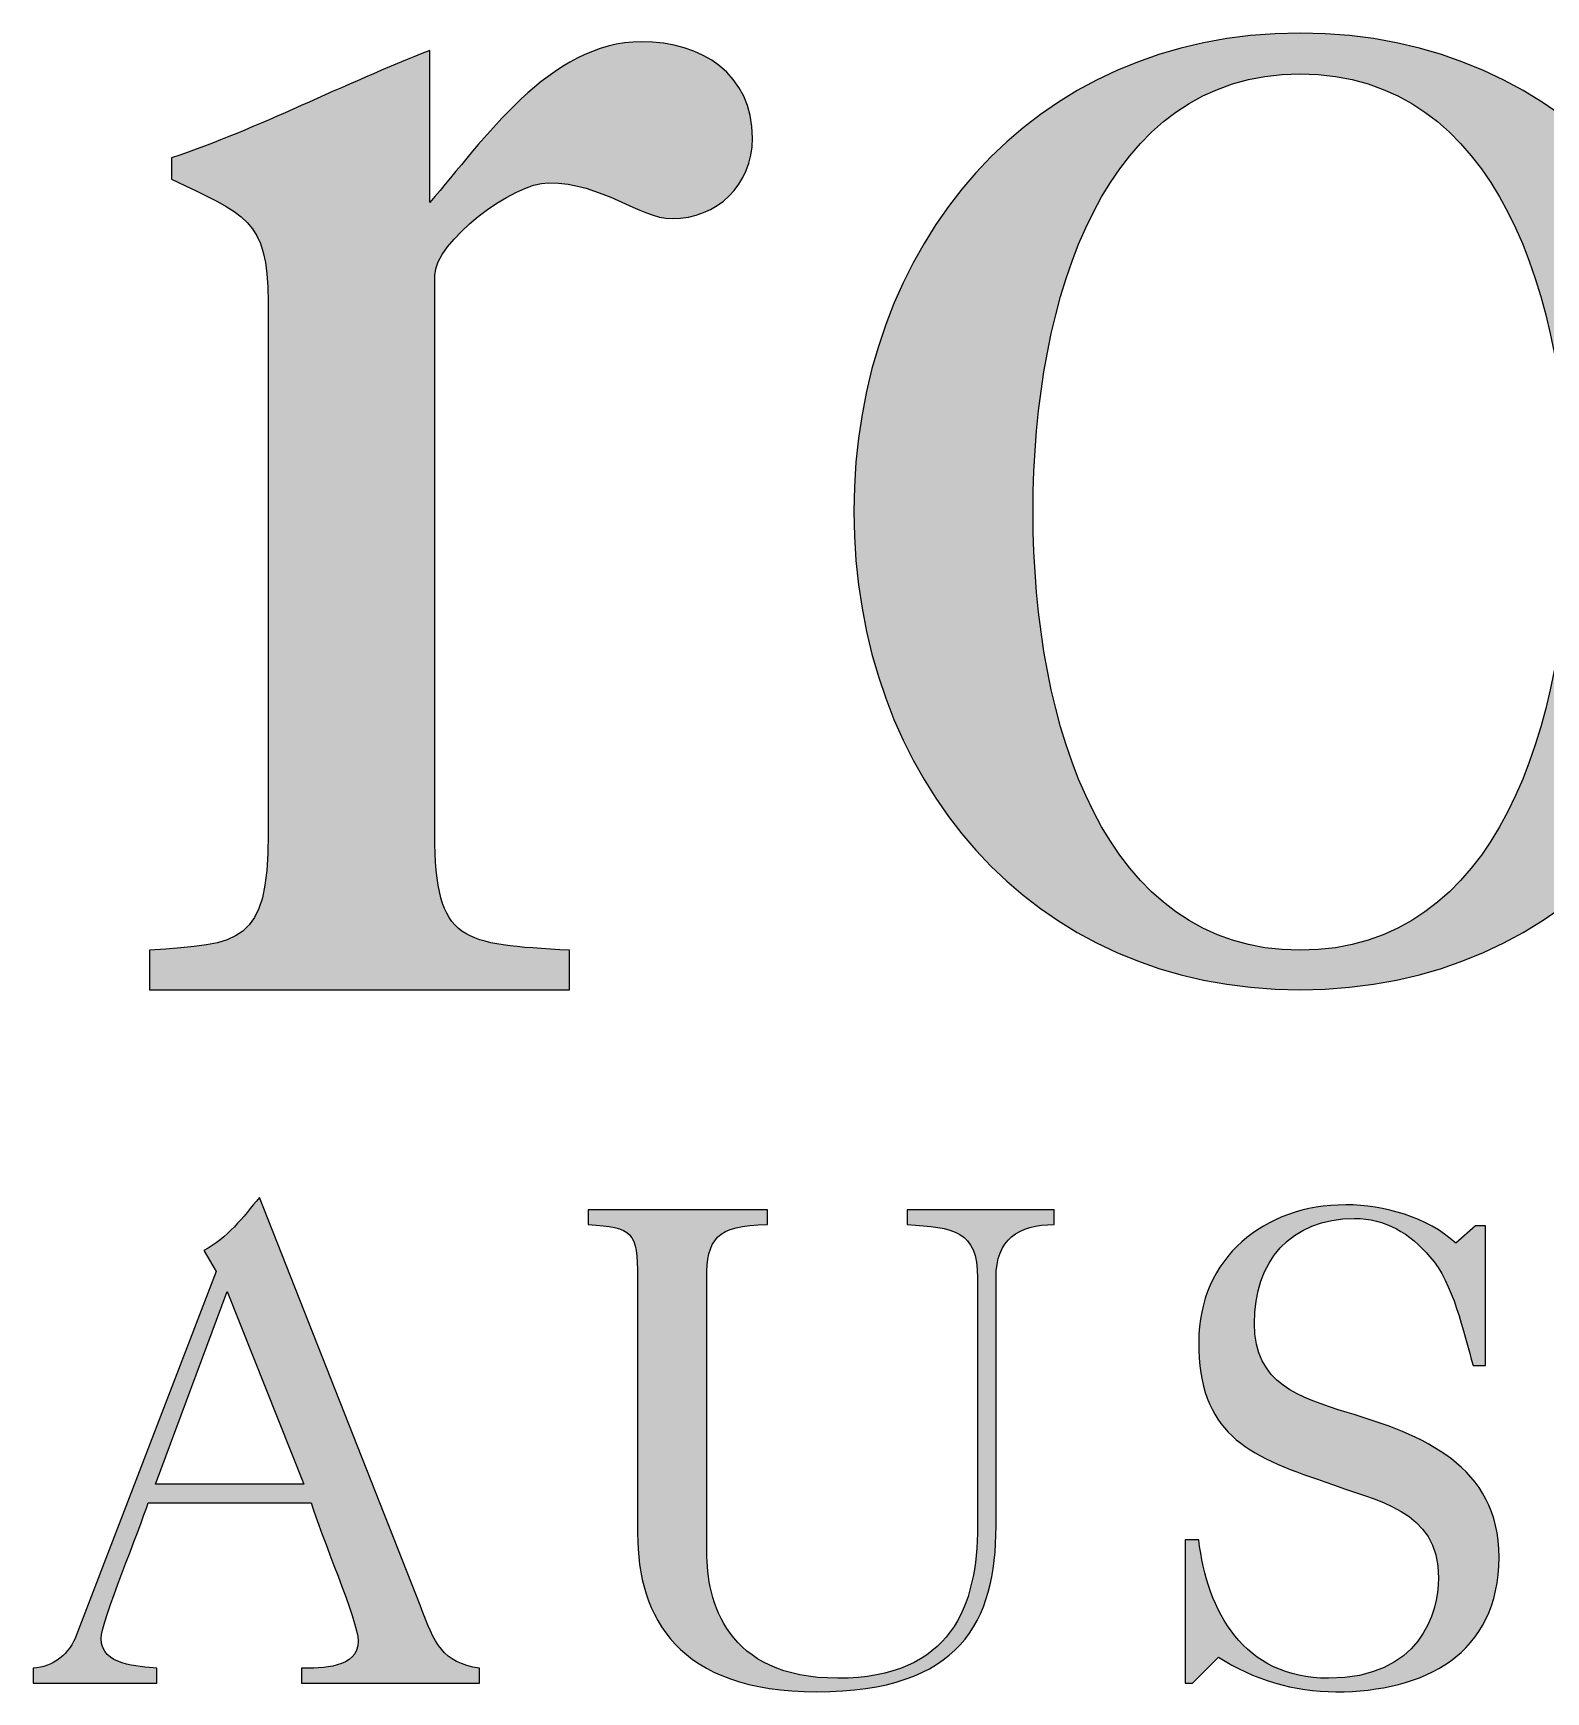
# Model space of a CAD drawing. Extents: x 0 to 420, y 0 to 297.
# Drawn here: x 395.902 to 399.75, y 98.877 to 103.097 of the extents above; entities that cross this region are included whole.
import ezdxf
from ezdxf.enums import TextEntityAlignment as Align

# ---------------------------------------------------------------- set-up
doc = ezdxf.new("R2010")
doc.units = 0
doc.header["$LTSCALE"] = 0.5
doc.layers.get('0').update_dxf_attribs({"linetype": 'CONTINUOUS'})
for name, color, linetype in [('TBLK18', 4, 'CONTINUOUS'), ('TBLK25', 1, 'CONTINUOUS'), ('TBLK35', 3, 'CONTINUOUS'), ('TBLK50', 7, 'CONTINUOUS')]:
    doc.layers.add(name, color=color, linetype=linetype)
doc.styles.add('ISO', font='iso3098b.shx')

# ---------------------------------------------------------------- blocks, each defined once
blk = doc.blocks.new('MR logo')
at = {"layer": 'TBLK18'}
h = blk.add_hatch(color=256, dxfattribs=at)
edge = h.paths.add_edge_path(flags=16)
edge.add_spline(control_points=[(34.0599, -8.0374), (33.0662, -8.0374), (32.7015, -9.1695), (32.7015, -10.2638), (32.7015, -10.2638), (32.7015, -11.3581), (33.0662, -12.4965), (34.0599, -12.4965), (34.0599, -12.4965), (35.0599, -12.4965), (35.4247, -11.3581), (35.4247, -10.2638), (35.4247, -10.2638), (35.4247, -9.1695), (35.0599, -8.0374), (34.0599, -8.0374)], knot_values=[0, 0, 0, 0, 0.25, 0.25, 0.25, 0.25, 0.5, 0.5, 0.5, 0.5, 0.75, 0.75, 0.75, 0.75, 1, 1, 1, 1], degree=3, periodic=0)
edge = h.paths.add_edge_path()
edge.add_spline(control_points=[(34.0599, -12.6977), (32.6889, -12.6977), (31.7895, -11.616), (31.7895, -10.2638), (31.7895, -10.2638), (31.7895, -8.9116), (32.6889, -7.8299), (34.0599, -7.8299), (34.0599, -7.8299), (35.431, -7.8299), (36.3367, -8.9116), (36.3367, -10.2638), (36.3367, -10.2638), (36.3367, -11.616), (35.431, -12.6977), (34.0599, -12.6977)], knot_values=[0, 0, 0, 0, 0.25, 0.25, 0.25, 0.25, 0.5, 0.5, 0.5, 0.5, 0.75, 0.75, 0.75, 0.75, 1, 1, 1, 1], degree=3, periodic=0)
h = blk.add_hatch(color=256, dxfattribs=at)
edge = h.paths.add_edge_path()
edge.add_spline(control_points=[(28.2047, -12.6977), (28.2047, -12.6977), (28.2047, -12.4965), (28.2047, -12.4965), (28.2047, -12.4965), (28.67, -12.465), (28.8084, -12.465), (28.8084, -11.9053), (28.8084, -11.9053), (28.8084, -11.9053), (28.8084, -9.1946), (28.8084, -9.1946), (28.8084, -9.1946), (28.8084, -8.7732), (28.6889, -8.7544), (28.3179, -8.572), (28.3179, -8.572), (28.3179, -8.572), (28.3179, -8.4651), (28.3179, -8.4651), (28.3179, -8.4651), (28.7644, -8.3141), (29.1921, -8.0877), (29.6323, -7.9179), (29.6323, -7.9179), (29.6323, -7.9179), (29.6323, -8.6915), (29.6323, -8.6915), (29.6323, -8.6915), (29.9028, -8.377), (30.2424, -7.8739), (30.7078, -7.8739), (30.7078, -7.8739), (31.0159, -7.8739), (31.2738, -8.0374), (31.2738, -8.3644), (31.2738, -8.3644), (31.2738, -8.6035), (31.0914, -8.7732), (30.865, -8.7732), (30.865, -8.7732), (30.6952, -8.7732), (30.5128, -8.5909), (30.2361, -8.5909), (30.2361, -8.5909), (30.0537, -8.5909), (29.6575, -8.8927), (29.6575, -9.0626), (29.6575, -9.0626), (29.6575, -9.0626), (29.6575, -11.9053), (29.6575, -11.9053), (29.6575, -11.9053), (29.6575, -12.465), (29.7958, -12.465), (30.343, -12.4965), (30.343, -12.4965), (30.343, -12.4965), (30.343, -12.6977), (30.343, -12.6977), (30.343, -12.6977), (30.343, -12.6977), (28.2047, -12.6977), (28.2047, -12.6977)], knot_values=[0, 0, 0, 0, 0.0625, 0.0625, 0.0625, 0.0625, 0.125, 0.125, 0.125, 0.125, 0.1875, 0.1875, 0.1875, 0.1875, 0.25, 0.25, 0.25, 0.25, 0.3125, 0.3125, 0.3125, 0.3125, 0.375, 0.375, 0.375, 0.375, 0.4375, 0.4375, 0.4375, 0.4375, 0.5, 0.5, 0.5, 0.5, 0.5625, 0.5625, 0.5625, 0.5625, 0.625, 0.625, 0.625, 0.625, 0.6875, 0.6875, 0.6875, 0.6875, 0.75, 0.75, 0.75, 0.75, 0.8125, 0.8125, 0.8125, 0.8125, 0.875, 0.875, 0.875, 0.875, 0.9375, 0.9375, 0.9375, 0.9375, 1, 1, 1, 1], degree=3, periodic=0)
h = blk.add_hatch(color=256, dxfattribs=at)
edge = h.paths.add_edge_path(flags=16)
edge.add_spline(control_points=[(28.2361, -15.2135), (28.2361, -15.2135), (28.9908, -15.2135), (28.9908, -15.2135), (28.9908, -15.2135), (28.9908, -15.2135), (28.6009, -14.2323), (28.6009, -14.2323), (28.6009, -14.2323), (28.6009, -14.2323), (28.2361, -15.2135), (28.2361, -15.2135)], knot_values=[0, 0, 0, 0, 0.333333, 0.333333, 0.333333, 0.333333, 0.666667, 0.666667, 0.666667, 0.666667, 1, 1, 1, 1], degree=3, periodic=0)
edge = h.paths.add_edge_path()
edge.add_spline(control_points=[(27.6135, -16.226), (27.6135, -16.226), (27.6135, -16.1505), (27.6135, -16.1505), (27.6135, -16.1505), (27.7141, -16.1442), (27.8022, -16.0751), (27.8336, -15.9807), (27.8336, -15.9807), (27.8336, -15.9807), (28.5443, -14.1317), (28.5443, -14.1317), (28.5443, -14.1317), (28.5443, -14.1317), (28.4814, -14.0248), (28.4814, -14.0248), (28.4814, -14.0248), (28.6009, -13.9619), (28.6826, -13.855), (28.7644, -13.7543), (28.7644, -13.7543), (28.7644, -13.7543), (29.582, -15.8298), (29.582, -15.8298), (29.582, -15.8298), (29.6575, -16.031), (29.6952, -16.1191), (29.8839, -16.1505), (29.8839, -16.1505), (29.8839, -16.1505), (29.8839, -16.226), (29.8839, -16.226), (29.8839, -16.226), (29.8839, -16.226), (28.9782, -16.226), (28.9782, -16.226), (28.9782, -16.226), (28.9782, -16.226), (28.9782, -16.1505), (28.9782, -16.1505), (28.9782, -16.1505), (29.0788, -16.1505), (29.2675, -16.1505), (29.2675, -16.0122), (29.2675, -16.0122), (29.2675, -15.9115), (29.0726, -15.465), (29.0285, -15.3078), (29.0285, -15.3078), (29.0285, -15.3078), (28.1984, -15.3078), (28.1984, -15.3078), (28.1984, -15.3078), (28.1607, -15.4336), (27.9594, -15.9115), (27.9594, -15.9996), (27.9594, -15.9996), (27.9594, -16.138), (28.1481, -16.138), (28.2424, -16.1505), (28.2424, -16.1505), (28.2424, -16.1505), (28.2424, -16.226), (28.2424, -16.226), (28.2424, -16.226), (28.2424, -16.226), (27.6135, -16.226), (27.6135, -16.226)], knot_values=[0, 0, 0, 0, 0.058824, 0.058824, 0.058824, 0.058824, 0.117647, 0.117647, 0.117647, 0.117647, 0.176471, 0.176471, 0.176471, 0.176471, 0.235294, 0.235294, 0.235294, 0.235294, 0.294118, 0.294118, 0.294118, 0.294118, 0.352941, 0.352941, 0.352941, 0.352941, 0.411765, 0.411765, 0.411765, 0.411765, 0.470588, 0.470588, 0.470588, 0.470588, 0.529412, 0.529412, 0.529412, 0.529412, 0.588235, 0.588235, 0.588235, 0.588235, 0.647059, 0.647059, 0.647059, 0.647059, 0.705882, 0.705882, 0.705882, 0.705882, 0.764706, 0.764706, 0.764706, 0.764706, 0.823529, 0.823529, 0.823529, 0.823529, 0.882353, 0.882353, 0.882353, 0.882353, 0.941176, 0.941176, 0.941176, 0.941176, 1, 1, 1, 1], degree=3, periodic=0)
h = blk.add_hatch(color=256, dxfattribs=at)
edge = h.paths.add_edge_path()
edge.add_spline(control_points=[(30.4373, -13.8172), (30.4373, -13.8172), (31.3493, -13.8172), (31.3493, -13.8172), (31.3493, -13.8172), (31.3493, -13.8172), (31.3493, -13.8927), (31.3493, -13.8927), (31.3493, -13.8927), (31.0851, -13.8927), (31.0411, -13.9745), (31.0411, -14.1632), (31.0411, -14.1632), (31.0411, -14.1632), (31.0411, -15.5594), (31.0411, -15.5594), (31.0411, -15.5594), (31.0411, -15.8046), (31.1355, -16.2009), (31.7077, -16.2009), (31.7077, -16.2009), (32.2864, -16.2009), (32.4185, -15.8298), (32.4185, -15.4273), (32.4185, -15.4273), (32.4185, -15.4273), (32.4185, -14.1632), (32.4185, -14.1632), (32.4185, -14.1632), (32.4185, -13.9241), (32.2989, -13.9053), (32.06, -13.8927), (32.06, -13.8927), (32.06, -13.8927), (32.06, -13.8172), (32.06, -13.8172), (32.06, -13.8172), (32.06, -13.8172), (32.8084, -13.8172), (32.8084, -13.8172), (32.8084, -13.8172), (32.8084, -13.8172), (32.8084, -13.8927), (32.8084, -13.8927), (32.8084, -13.8927), (32.626, -13.8927), (32.5128, -13.9682), (32.5128, -14.1632), (32.5128, -14.1632), (32.5128, -14.1632), (32.5128, -15.4273), (32.5128, -15.4273), (32.5128, -15.4273), (32.5128, -15.9115), (32.3304, -16.27), (31.6008, -16.27), (31.6008, -16.27), (30.8964, -16.27), (30.6889, -15.8927), (30.6889, -15.465), (30.6889, -15.465), (30.6889, -15.465), (30.6889, -14.1632), (30.6889, -14.1632), (30.6889, -14.1632), (30.6889, -13.9305), (30.6638, -13.9053), (30.4373, -13.8927), (30.4373, -13.8927), (30.4373, -13.8927), (30.4373, -13.8172), (30.4373, -13.8172)], knot_values=[0, 0, 0, 0, 0.055556, 0.055556, 0.055556, 0.055556, 0.111111, 0.111111, 0.111111, 0.111111, 0.166667, 0.166667, 0.166667, 0.166667, 0.222222, 0.222222, 0.222222, 0.222222, 0.277778, 0.277778, 0.277778, 0.277778, 0.333333, 0.333333, 0.333333, 0.333333, 0.388889, 0.388889, 0.388889, 0.388889, 0.444444, 0.444444, 0.444444, 0.444444, 0.5, 0.5, 0.5, 0.5, 0.555556, 0.555556, 0.555556, 0.555556, 0.611111, 0.611111, 0.611111, 0.611111, 0.666667, 0.666667, 0.666667, 0.666667, 0.722222, 0.722222, 0.722222, 0.722222, 0.777778, 0.777778, 0.777778, 0.777778, 0.833333, 0.833333, 0.833333, 0.833333, 0.888889, 0.888889, 0.888889, 0.888889, 0.944444, 0.944444, 0.944444, 0.944444, 1, 1, 1, 1], degree=3, periodic=0)
h = blk.add_hatch(color=256, dxfattribs=at)
edge = h.paths.add_edge_path()
edge.add_spline(control_points=[(33.475, -15.4965), (33.475, -15.4965), (33.5442, -15.4965), (33.5442, -15.4965), (33.5442, -15.4965), (33.5882, -15.8612), (33.7706, -16.2009), (34.2046, -16.2009), (34.2046, -16.2009), (34.67, -16.2009), (34.7643, -15.8675), (34.7643, -15.6914), (34.7643, -15.6914), (34.7643, -15.3392), (34.4499, -15.3015), (34.1857, -15.2009), (34.1857, -15.2009), (33.7832, -15.0688), (33.5442, -14.9493), (33.5442, -14.4902), (33.5442, -14.4902), (33.5442, -14.0625), (33.8776, -13.7921), (34.2926, -13.7921), (34.2926, -13.7921), (34.4876, -13.7921), (34.7077, -13.855), (34.8524, -13.987), (34.8524, -13.987), (34.8524, -13.987), (34.953, -13.899), (34.953, -13.899), (34.953, -13.899), (34.953, -13.899), (35.0033, -13.899), (35.0033, -13.899), (35.0033, -13.899), (35.0033, -13.899), (35.0033, -14.6097), (35.0033, -14.6097), (35.0033, -14.6097), (35.0033, -14.6097), (34.9405, -14.6097), (34.9405, -14.6097), (34.9405, -14.6097), (34.8901, -14.4398), (34.8398, -14.1883), (34.7203, -14.0562), (34.7203, -14.0562), (34.6197, -13.9367), (34.4939, -13.8612), (34.3367, -13.8612), (34.3367, -13.8612), (34.0096, -13.8612), (33.8272, -14.0814), (33.8272, -14.3958), (33.8272, -14.3958), (33.8272, -14.704), (34.0599, -14.7732), (34.2989, -14.8487), (34.2989, -14.8487), (34.6826, -14.9619), (35.0725, -15.1191), (35.0725, -15.5845), (35.0725, -15.5845), (35.0725, -16.0813), (34.6889, -16.27), (34.2423, -16.27), (34.2423, -16.27), (34.0285, -16.27), (33.8209, -16.2071), (33.6449, -16.0939), (33.6449, -16.0939), (33.6449, -16.0939), (33.5128, -16.226), (33.5128, -16.226), (33.5128, -16.226), (33.5128, -16.226), (33.475, -16.226), (33.475, -16.226), (33.475, -16.226), (33.475, -16.226), (33.475, -15.4965), (33.475, -15.4965)], knot_values=[0, 0, 0, 0, 0.047619, 0.047619, 0.047619, 0.047619, 0.095238, 0.095238, 0.095238, 0.095238, 0.142857, 0.142857, 0.142857, 0.142857, 0.190476, 0.190476, 0.190476, 0.190476, 0.238095, 0.238095, 0.238095, 0.238095, 0.285714, 0.285714, 0.285714, 0.285714, 0.333333, 0.333333, 0.333333, 0.333333, 0.380952, 0.380952, 0.380952, 0.380952, 0.428571, 0.428571, 0.428571, 0.428571, 0.47619, 0.47619, 0.47619, 0.47619, 0.52381, 0.52381, 0.52381, 0.52381, 0.571429, 0.571429, 0.571429, 0.571429, 0.619048, 0.619048, 0.619048, 0.619048, 0.666667, 0.666667, 0.666667, 0.666667, 0.714286, 0.714286, 0.714286, 0.714286, 0.761905, 0.761905, 0.761905, 0.761905, 0.809524, 0.809524, 0.809524, 0.809524, 0.857143, 0.857143, 0.857143, 0.857143, 0.904762, 0.904762, 0.904762, 0.904762, 0.952381, 0.952381, 0.952381, 0.952381, 1, 1, 1, 1], degree=3, periodic=0)
for points, knots in [([(34.0599, -12.6977), (32.6889, -12.6977), (31.7895, -11.616), (31.7895, -10.2638), (31.7895, -10.2638), (31.7895, -8.9116), (32.6889, -7.8299), (34.0599, -7.8299), (34.0599, -7.8299), (35.431, -7.8299), (36.3367, -8.9116), (36.3367, -10.2638), (36.3367, -10.2638), (36.3367, -11.616), (35.431, -12.6977), (34.0599, -12.6977)], [0, 0, 0, 0, 0.25, 0.25, 0.25, 0.25, 0.5, 0.5, 0.5, 0.5, 0.75, 0.75, 0.75, 0.75, 1, 1, 1, 1]), ([(28.2047, -12.6977), (28.2047, -12.6977), (28.2047, -12.4965), (28.2047, -12.4965), (28.2047, -12.4965), (28.67, -12.465), (28.8084, -12.465), (28.8084, -11.9053), (28.8084, -11.9053), (28.8084, -11.9053), (28.8084, -9.1946), (28.8084, -9.1946), (28.8084, -9.1946), (28.8084, -8.7732), (28.6889, -8.7544), (28.3179, -8.572), (28.3179, -8.572), (28.3179, -8.572), (28.3179, -8.4651), (28.3179, -8.4651), (28.3179, -8.4651), (28.7644, -8.3141), (29.1921, -8.0877), (29.6323, -7.9179), (29.6323, -7.9179), (29.6323, -7.9179), (29.6323, -8.6915), (29.6323, -8.6915), (29.6323, -8.6915), (29.9028, -8.377), (30.2424, -7.8739), (30.7078, -7.8739), (30.7078, -7.8739), (31.0159, -7.8739), (31.2738, -8.0374), (31.2738, -8.3644), (31.2738, -8.3644), (31.2738, -8.6035), (31.0914, -8.7732), (30.865, -8.7732), (30.865, -8.7732), (30.6952, -8.7732), (30.5128, -8.5909), (30.2361, -8.5909), (30.2361, -8.5909), (30.0537, -8.5909), (29.6575, -8.8927), (29.6575, -9.0626), (29.6575, -9.0626), (29.6575, -9.0626), (29.6575, -11.9053), (29.6575, -11.9053), (29.6575, -11.9053), (29.6575, -12.465), (29.7958, -12.465), (30.343, -12.4965), (30.343, -12.4965), (30.343, -12.4965), (30.343, -12.6977), (30.343, -12.6977), (30.343, -12.6977), (30.343, -12.6977), (28.2047, -12.6977), (28.2047, -12.6977)], [0, 0, 0, 0, 0.0625, 0.0625, 0.0625, 0.0625, 0.125, 0.125, 0.125, 0.125, 0.1875, 0.1875, 0.1875, 0.1875, 0.25, 0.25, 0.25, 0.25, 0.3125, 0.3125, 0.3125, 0.3125, 0.375, 0.375, 0.375, 0.375, 0.4375, 0.4375, 0.4375, 0.4375, 0.5, 0.5, 0.5, 0.5, 0.5625, 0.5625, 0.5625, 0.5625, 0.625, 0.625, 0.625, 0.625, 0.6875, 0.6875, 0.6875, 0.6875, 0.75, 0.75, 0.75, 0.75, 0.8125, 0.8125, 0.8125, 0.8125, 0.875, 0.875, 0.875, 0.875, 0.9375, 0.9375, 0.9375, 0.9375, 1, 1, 1, 1]), ([(34.0599, -8.0374), (33.0662, -8.0374), (32.7015, -9.1695), (32.7015, -10.2638), (32.7015, -10.2638), (32.7015, -11.3581), (33.0662, -12.4965), (34.0599, -12.4965), (34.0599, -12.4965), (35.0599, -12.4965), (35.4247, -11.3581), (35.4247, -10.2638), (35.4247, -10.2638), (35.4247, -9.1695), (35.0599, -8.0374), (34.0599, -8.0374)], [0, 0, 0, 0, 0.25, 0.25, 0.25, 0.25, 0.5, 0.5, 0.5, 0.5, 0.75, 0.75, 0.75, 0.75, 1, 1, 1, 1]), ([(27.6135, -16.226), (27.6135, -16.226), (27.6135, -16.1505), (27.6135, -16.1505), (27.6135, -16.1505), (27.7141, -16.1442), (27.8022, -16.0751), (27.8336, -15.9807), (27.8336, -15.9807), (27.8336, -15.9807), (28.5443, -14.1317), (28.5443, -14.1317), (28.5443, -14.1317), (28.5443, -14.1317), (28.4814, -14.0248), (28.4814, -14.0248), (28.4814, -14.0248), (28.6009, -13.9619), (28.6826, -13.855), (28.7644, -13.7543), (28.7644, -13.7543), (28.7644, -13.7543), (29.582, -15.8298), (29.582, -15.8298), (29.582, -15.8298), (29.6575, -16.031), (29.6952, -16.1191), (29.8839, -16.1505), (29.8839, -16.1505), (29.8839, -16.1505), (29.8839, -16.226), (29.8839, -16.226), (29.8839, -16.226), (29.8839, -16.226), (28.9782, -16.226), (28.9782, -16.226), (28.9782, -16.226), (28.9782, -16.226), (28.9782, -16.1505), (28.9782, -16.1505), (28.9782, -16.1505), (29.0788, -16.1505), (29.2675, -16.1505), (29.2675, -16.0122), (29.2675, -16.0122), (29.2675, -15.9115), (29.0726, -15.465), (29.0285, -15.3078), (29.0285, -15.3078), (29.0285, -15.3078), (28.1984, -15.3078), (28.1984, -15.3078), (28.1984, -15.3078), (28.1607, -15.4336), (27.9594, -15.9115), (27.9594, -15.9996), (27.9594, -15.9996), (27.9594, -16.138), (28.1481, -16.138), (28.2424, -16.1505), (28.2424, -16.1505), (28.2424, -16.1505), (28.2424, -16.226), (28.2424, -16.226), (28.2424, -16.226), (28.2424, -16.226), (27.6135, -16.226), (27.6135, -16.226)], [0, 0, 0, 0, 0.058824, 0.058824, 0.058824, 0.058824, 0.117647, 0.117647, 0.117647, 0.117647, 0.176471, 0.176471, 0.176471, 0.176471, 0.235294, 0.235294, 0.235294, 0.235294, 0.294118, 0.294118, 0.294118, 0.294118, 0.352941, 0.352941, 0.352941, 0.352941, 0.411765, 0.411765, 0.411765, 0.411765, 0.470588, 0.470588, 0.470588, 0.470588, 0.529412, 0.529412, 0.529412, 0.529412, 0.588235, 0.588235, 0.588235, 0.588235, 0.647059, 0.647059, 0.647059, 0.647059, 0.705882, 0.705882, 0.705882, 0.705882, 0.764706, 0.764706, 0.764706, 0.764706, 0.823529, 0.823529, 0.823529, 0.823529, 0.882353, 0.882353, 0.882353, 0.882353, 0.941176, 0.941176, 0.941176, 0.941176, 1, 1, 1, 1]), ([(30.4373, -13.8172), (30.4373, -13.8172), (31.3493, -13.8172), (31.3493, -13.8172), (31.3493, -13.8172), (31.3493, -13.8172), (31.3493, -13.8927), (31.3493, -13.8927), (31.3493, -13.8927), (31.0851, -13.8927), (31.0411, -13.9745), (31.0411, -14.1632), (31.0411, -14.1632), (31.0411, -14.1632), (31.0411, -15.5594), (31.0411, -15.5594), (31.0411, -15.5594), (31.0411, -15.8046), (31.1355, -16.2009), (31.7077, -16.2009), (31.7077, -16.2009), (32.2864, -16.2009), (32.4185, -15.8298), (32.4185, -15.4273), (32.4185, -15.4273), (32.4185, -15.4273), (32.4185, -14.1632), (32.4185, -14.1632), (32.4185, -14.1632), (32.4185, -13.9241), (32.2989, -13.9053), (32.06, -13.8927), (32.06, -13.8927), (32.06, -13.8927), (32.06, -13.8172), (32.06, -13.8172), (32.06, -13.8172), (32.06, -13.8172), (32.8084, -13.8172), (32.8084, -13.8172), (32.8084, -13.8172), (32.8084, -13.8172), (32.8084, -13.8927), (32.8084, -13.8927), (32.8084, -13.8927), (32.626, -13.8927), (32.5128, -13.9682), (32.5128, -14.1632), (32.5128, -14.1632), (32.5128, -14.1632), (32.5128, -15.4273), (32.5128, -15.4273), (32.5128, -15.4273), (32.5128, -15.9115), (32.3304, -16.27), (31.6008, -16.27), (31.6008, -16.27), (30.8964, -16.27), (30.6889, -15.8927), (30.6889, -15.465), (30.6889, -15.465), (30.6889, -15.465), (30.6889, -14.1632), (30.6889, -14.1632), (30.6889, -14.1632), (30.6889, -13.9305), (30.6638, -13.9053), (30.4373, -13.8927), (30.4373, -13.8927), (30.4373, -13.8927), (30.4373, -13.8172), (30.4373, -13.8172)], [0, 0, 0, 0, 0.055556, 0.055556, 0.055556, 0.055556, 0.111111, 0.111111, 0.111111, 0.111111, 0.166667, 0.166667, 0.166667, 0.166667, 0.222222, 0.222222, 0.222222, 0.222222, 0.277778, 0.277778, 0.277778, 0.277778, 0.333333, 0.333333, 0.333333, 0.333333, 0.388889, 0.388889, 0.388889, 0.388889, 0.444444, 0.444444, 0.444444, 0.444444, 0.5, 0.5, 0.5, 0.5, 0.555556, 0.555556, 0.555556, 0.555556, 0.611111, 0.611111, 0.611111, 0.611111, 0.666667, 0.666667, 0.666667, 0.666667, 0.722222, 0.722222, 0.722222, 0.722222, 0.777778, 0.777778, 0.777778, 0.777778, 0.833333, 0.833333, 0.833333, 0.833333, 0.888889, 0.888889, 0.888889, 0.888889, 0.944444, 0.944444, 0.944444, 0.944444, 1, 1, 1, 1]), ([(33.475, -15.4965), (33.475, -15.4965), (33.5442, -15.4965), (33.5442, -15.4965), (33.5442, -15.4965), (33.5882, -15.8612), (33.7706, -16.2009), (34.2046, -16.2009), (34.2046, -16.2009), (34.67, -16.2009), (34.7643, -15.8675), (34.7643, -15.6914), (34.7643, -15.6914), (34.7643, -15.3392), (34.4499, -15.3015), (34.1857, -15.2009), (34.1857, -15.2009), (33.7832, -15.0688), (33.5442, -14.9493), (33.5442, -14.4902), (33.5442, -14.4902), (33.5442, -14.0625), (33.8776, -13.7921), (34.2926, -13.7921), (34.2926, -13.7921), (34.4876, -13.7921), (34.7077, -13.855), (34.8524, -13.987), (34.8524, -13.987), (34.8524, -13.987), (34.953, -13.899), (34.953, -13.899), (34.953, -13.899), (34.953, -13.899), (35.0033, -13.899), (35.0033, -13.899), (35.0033, -13.899), (35.0033, -13.899), (35.0033, -14.6097), (35.0033, -14.6097), (35.0033, -14.6097), (35.0033, -14.6097), (34.9405, -14.6097), (34.9405, -14.6097), (34.9405, -14.6097), (34.8901, -14.4398), (34.8398, -14.1883), (34.7203, -14.0562), (34.7203, -14.0562), (34.6197, -13.9367), (34.4939, -13.8612), (34.3367, -13.8612), (34.3367, -13.8612), (34.0096, -13.8612), (33.8272, -14.0814), (33.8272, -14.3958), (33.8272, -14.3958), (33.8272, -14.704), (34.0599, -14.7732), (34.2989, -14.8487), (34.2989, -14.8487), (34.6826, -14.9619), (35.0725, -15.1191), (35.0725, -15.5845), (35.0725, -15.5845), (35.0725, -16.0813), (34.6889, -16.27), (34.2423, -16.27), (34.2423, -16.27), (34.0285, -16.27), (33.8209, -16.2071), (33.6449, -16.0939), (33.6449, -16.0939), (33.6449, -16.0939), (33.5128, -16.226), (33.5128, -16.226), (33.5128, -16.226), (33.5128, -16.226), (33.475, -16.226), (33.475, -16.226), (33.475, -16.226), (33.475, -16.226), (33.475, -15.4965), (33.475, -15.4965)], [0, 0, 0, 0, 0.047619, 0.047619, 0.047619, 0.047619, 0.095238, 0.095238, 0.095238, 0.095238, 0.142857, 0.142857, 0.142857, 0.142857, 0.190476, 0.190476, 0.190476, 0.190476, 0.238095, 0.238095, 0.238095, 0.238095, 0.285714, 0.285714, 0.285714, 0.285714, 0.333333, 0.333333, 0.333333, 0.333333, 0.380952, 0.380952, 0.380952, 0.380952, 0.428571, 0.428571, 0.428571, 0.428571, 0.47619, 0.47619, 0.47619, 0.47619, 0.52381, 0.52381, 0.52381, 0.52381, 0.571429, 0.571429, 0.571429, 0.571429, 0.619048, 0.619048, 0.619048, 0.619048, 0.666667, 0.666667, 0.666667, 0.666667, 0.714286, 0.714286, 0.714286, 0.714286, 0.761905, 0.761905, 0.761905, 0.761905, 0.809524, 0.809524, 0.809524, 0.809524, 0.857143, 0.857143, 0.857143, 0.857143, 0.904762, 0.904762, 0.904762, 0.904762, 0.952381, 0.952381, 0.952381, 0.952381, 1, 1, 1, 1]), ([(28.2361, -15.2135), (28.2361, -15.2135), (28.9908, -15.2135), (28.9908, -15.2135), (28.9908, -15.2135), (28.9908, -15.2135), (28.6009, -14.2323), (28.6009, -14.2323), (28.6009, -14.2323), (28.6009, -14.2323), (28.2361, -15.2135), (28.2361, -15.2135)], [0, 0, 0, 0, 0.333333, 0.333333, 0.333333, 0.333333, 0.666667, 0.666667, 0.666667, 0.666667, 1, 1, 1, 1])]:
    blk.add_open_spline(points, degree=3, knots=knots, dxfattribs=at)
blk = doc.blocks.new('a3_in_vtblk')
at = {"xscale": 0.5, "yscale": 0.5}
blk.add_blockref('MR logo', (382.0948, 107.0118), dxfattribs=at)
at = {"layer": 'TBLK18', "style": 'ISO'}
for tag, p, height in [('GROUND_SURVEY_STD.', (381.8752, 126.1053), 1.8), ('SURVEY_CAPTURE_DATE', (381.9454, 122.6053), 1.8), ('MAPPING_SURVEY_STD.', (381.9454, 119.1053), 1.8), ('MAPPING_CAPTURE_DATE', (381.9454, 115.6053), 1.8), ('PROJECT_ZONE', (381.9454, 112.1053), 1.8), ('HEIGHT_DATUM', (381.9454, 108.6053), 1.8), ('CLIENT_STREET_NAME', (355.5138, 86.9408), 1.5), ('CLIENT_SUBURB_POSTCODE', (388.4876, 86.9408), 1.5), ('CLIENT_TELEPHONE_NO.', (368.3056, 84.6771), 1.5), ('CLIENT_FAX_NO.', (393.5552, 84.6771), 1.5), ('STREET_NAME', (355.5138, 62.0998), 1.5), ('SUBURB_POSTCODE', (388.4876, 62.0998), 1.5), ('TELEPHONE_NO.', (368.3056, 59.8361), 1.5), ('FAX_NO.', (393.5552, 59.8361), 1.5)]:
    blk.add_attdef(tag, p, '', height=height, dxfattribs=at)
for tag, p in [('CLIENT_MR_DIRECTORATE', (381.5, 92.9596)), ('MR_DIRECTORATE', (381.5, 68.1185))]:
    blk.add_attdef(tag, text='', height=1.5, dxfattribs=at).set_placement(p, align=Align.CENTER)
at = {"layer": 'TBLK25', "style": 'ISO'}
for tag, height, p in [('CLIENT_MR__BRANCH', 2, (381.5, 90.0399)), ('MR_BRANCH', 2, (381.5, 65.1989)), ('ROAD_SECTION', 1.75, (384.5, 29.1617)), ('SLK', 1.75, (384.5, 26.1075)), ('CHAINAGE', 1.75, (384.5, 19.2054))]:
    blk.add_attdef(tag, text='', height=height, dxfattribs=at).set_placement(p, align=Align.CENTER)
for tag, p, height in [('FILE_NUMBER', (371.7734, 54.2365), 2.5), ('DESIGNED_/_DRAWN', (371.7734, 49.4865), 2), ('VERIFIED', (371.7734, 44.4865), 2), ('APPROVED', (371.7734, 39.4865), 2), ('LOCAL_AUTHORITY', (370.4803, 16.7335), 1.25)]:
    blk.add_attdef(tag, p, '', height=height, dxfattribs=at)
at = {"layer": 'TBLK35', "style": 'ISO', "width": 0.9}
for tag, p in [('ROAD_PROJECT&NUMBER', (384.5, 32.2307)), ('DRAWING_DESCRIPTION', (384.5, 22.288))]:
    blk.add_attdef(tag, text='', height=2.5, dxfattribs=at).set_placement(p, align=Align.CENTER)
at = {"layer": 'TBLK50', "style": 'ISO'}
blk.add_attdef('MRWA_DRG_NUMBER', (356.2877, 6.0846), '', height=5, dxfattribs=at)

msp = doc.modelspace()

# ---------------------------------------------------------------- block references
at = {"color": 1}
msp.add_blockref('a3_in_vtblk', (0, -0.0000005), dxfattribs=at)

doc.saveas('drawing.dxf')
